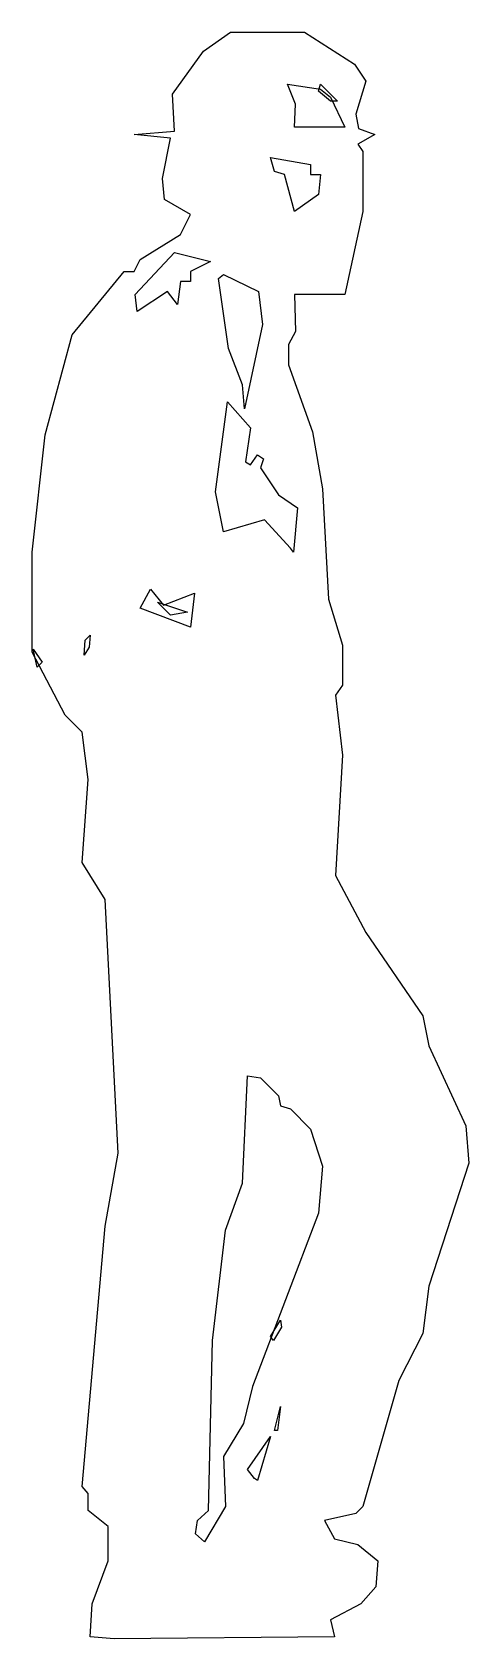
# Model space of a CAD drawing. Extents: x -16.39 to -15.9, y -7.01 to -5.21.
import ezdxf

# ---------------------------------------------------------------- set-up
doc = ezdxf.new("R2010")
doc.units = 0
doc.header["$MEASUREMENT"] = 0
doc.layers.get('0').update_dxf_attribs({"linetype": 'CONTINUOUS'})

msp = doc.modelspace()

# ---------------------------------------------------------------- linework, layer by layer
at = {"linetype": 'CONTINUOUS'}
for points in [[(-16.3004, -7.0076), (-16.3272, -7.0053), (-16.325, -6.9684), (-16.3071, -6.9204), (-16.3071, -6.8823), (-16.3295, -6.8644), (-16.3295, -6.8454), (-16.3361, -6.8376), (-16.3104, -6.5469), (-16.2959, -6.4653), (-16.3104, -6.1824), (-16.3361, -6.1411), (-16.3295, -6.0483), (-16.3361, -5.9957), (-16.3551, -5.9767), (-16.3921, -5.9063), (-16.3921, -5.7945), (-16.3775, -5.6637), (-16.3473, -5.5519), (-16.2892, -5.4814), (-16.278, -5.4814), (-16.2713, -5.468), (-16.2266, -5.4401), (-16.2154, -5.4177), (-16.2445, -5.4009), (-16.2467, -5.3774), (-16.2378, -5.3327), (-16.278, -5.3283), (-16.2333, -5.3249), (-16.2355, -5.2836), (-16.2009, -5.2355), (-16.1707, -5.2142), (-16.0879, -5.2142), (-16.0321, -5.25), (-16.0197, -5.269), (-16.0309, -5.3059), (-16.0276, -5.3216), (-16.0097, -5.3283), (-16.0287, -5.3394), (-16.0231, -5.3473), (-16.0231, -5.4144), (-16.0432, -5.5072), (-16.0991, -5.5072), (-16.098, -5.5485), (-16.1058, -5.563), (-16.1058, -5.5854), (-16.079, -5.6603), (-16.0678, -5.724), (-16.0611, -5.847), (-16.0455, -5.8985), (-16.0455, -5.9432), (-16.0533, -5.9544), (-16.0455, -6.0214), (-16.0533, -6.1556), (-16.0197, -6.2193), (-15.956, -6.3121), (-15.9493, -6.3457), (-15.9079, -6.4351), (-15.9046, -6.4765), (-15.9493, -6.614), (-15.956, -6.6666), (-15.9829, -6.7191), (-16.0231, -6.86), (-16.0309, -6.8678), (-16.0656, -6.8756), (-16.0544, -6.8958), (-16.0287, -6.9024), (-16.0063, -6.9204), (-16.0086, -6.9494), (-16.0253, -6.9684), (-16.0589, -6.9863), (-16.0544, -7.0053), (-16.3004, -7.0076)], [(-16.0991, -5.3204), (-16.098, -5.2947), (-16.1069, -5.2724), (-16.0701, -5.278), (-16.0589, -5.2869), (-16.0432, -5.3204), (-16.0991, -5.3204)], [(-16.0991, -5.3204), (-16.098, -5.2947), (-16.1069, -5.2724), (-16.0701, -5.278), (-16.0589, -5.2869), (-16.0432, -5.3204), (-16.0991, -5.3204)], [(-16.0589, -5.2914), (-16.0723, -5.2802), (-16.0701, -5.2724), (-16.0511, -5.2914), (-16.0589, -5.2914)], [(-16.0991, -5.4144), (-16.1103, -5.373), (-16.1215, -5.3696), (-16.126, -5.354), (-16.0812, -5.3618), (-16.0812, -5.373), (-16.0701, -5.373), (-16.0723, -5.3954), (-16.0991, -5.4144)], [(-16.2747, -5.5262), (-16.2769, -5.5072), (-16.2333, -5.4602), (-16.1931, -5.4702), (-16.2154, -5.4814), (-16.2154, -5.4926), (-16.2266, -5.4926), (-16.2299, -5.5183), (-16.2411, -5.5038), (-16.2747, -5.5262)], [(-16.155, -5.6346), (-16.1573, -5.6078), (-16.1729, -5.5675), (-16.1841, -5.4893), (-16.1785, -5.4848), (-16.1394, -5.5038), (-16.1349, -5.5407), (-16.155, -5.6346)], [(-16.1036, -5.79), (-16.1327, -5.7587), (-16.1785, -5.7721), (-16.1875, -5.7274), (-16.174, -5.6268), (-16.1483, -5.6558), (-16.1539, -5.6939), (-16.1483, -5.6972), (-16.1405, -5.686), (-16.1338, -5.6905), (-16.1371, -5.7006), (-16.117, -5.7308), (-16.0958, -5.7453), (-16.1003, -5.7945), (-16.1036, -5.79)], [(-16.2154, -5.8783), (-16.2713, -5.8571), (-16.2601, -5.8358), (-16.2456, -5.8537), (-16.2109, -5.8403), (-16.2154, -5.8783)], [(-16.2154, -5.8783), (-16.2713, -5.8571), (-16.2601, -5.8358), (-16.2456, -5.8537), (-16.2109, -5.8403), (-16.2154, -5.8783)], [(-16.2378, -5.8649), (-16.2523, -5.8504), (-16.2187, -5.8616), (-16.2378, -5.8649)], [(-16.3339, -5.9096), (-16.3328, -5.8929), (-16.3272, -5.8873), (-16.3283, -5.9007), (-16.3339, -5.9096)], [(-16.3339, -5.9096), (-16.3328, -5.8929), (-16.3272, -5.8873), (-16.3283, -5.9007), (-16.3339, -5.9096)], [(-16.3865, -5.923), (-16.3909, -5.9029), (-16.3809, -5.9175), (-16.3865, -5.923)], [(-16.3865, -5.923), (-16.3909, -5.9029), (-16.3809, -5.9175), (-16.3865, -5.923)], [(-16.1997, -6.8991), (-16.2098, -6.8902), (-16.2076, -6.8756), (-16.1953, -6.8644), (-16.1908, -6.6744), (-16.1763, -6.5514), (-16.1573, -6.4988), (-16.1516, -6.3792), (-16.1371, -6.3814), (-16.117, -6.4016), (-16.1148, -6.4128), (-16.1036, -6.4161), (-16.0812, -6.4385), (-16.0678, -6.4798), (-16.0723, -6.5324), (-16.1461, -6.7258), (-16.1561, -6.7672), (-16.1785, -6.8041), (-16.1763, -6.86), (-16.1997, -6.8991)], [(-16.126, -6.6699), (-16.1148, -6.652), (-16.1137, -6.6598), (-16.1226, -6.6744), (-16.126, -6.6699)], [(-16.126, -6.6699), (-16.1148, -6.652), (-16.1137, -6.6598), (-16.1226, -6.6744), (-16.126, -6.6699)], [(-16.1215, -6.775), (-16.1148, -6.7482), (-16.1181, -6.775), (-16.1215, -6.775)], [(-16.1215, -6.775), (-16.1148, -6.7482), (-16.1181, -6.775), (-16.1215, -6.775)], [(-16.1439, -6.8287), (-16.1516, -6.8186), (-16.126, -6.7817), (-16.1405, -6.8309), (-16.1439, -6.8287)]]:
    msp.add_lwpolyline(points, dxfattribs=at)

doc.saveas('drawing.dxf')
